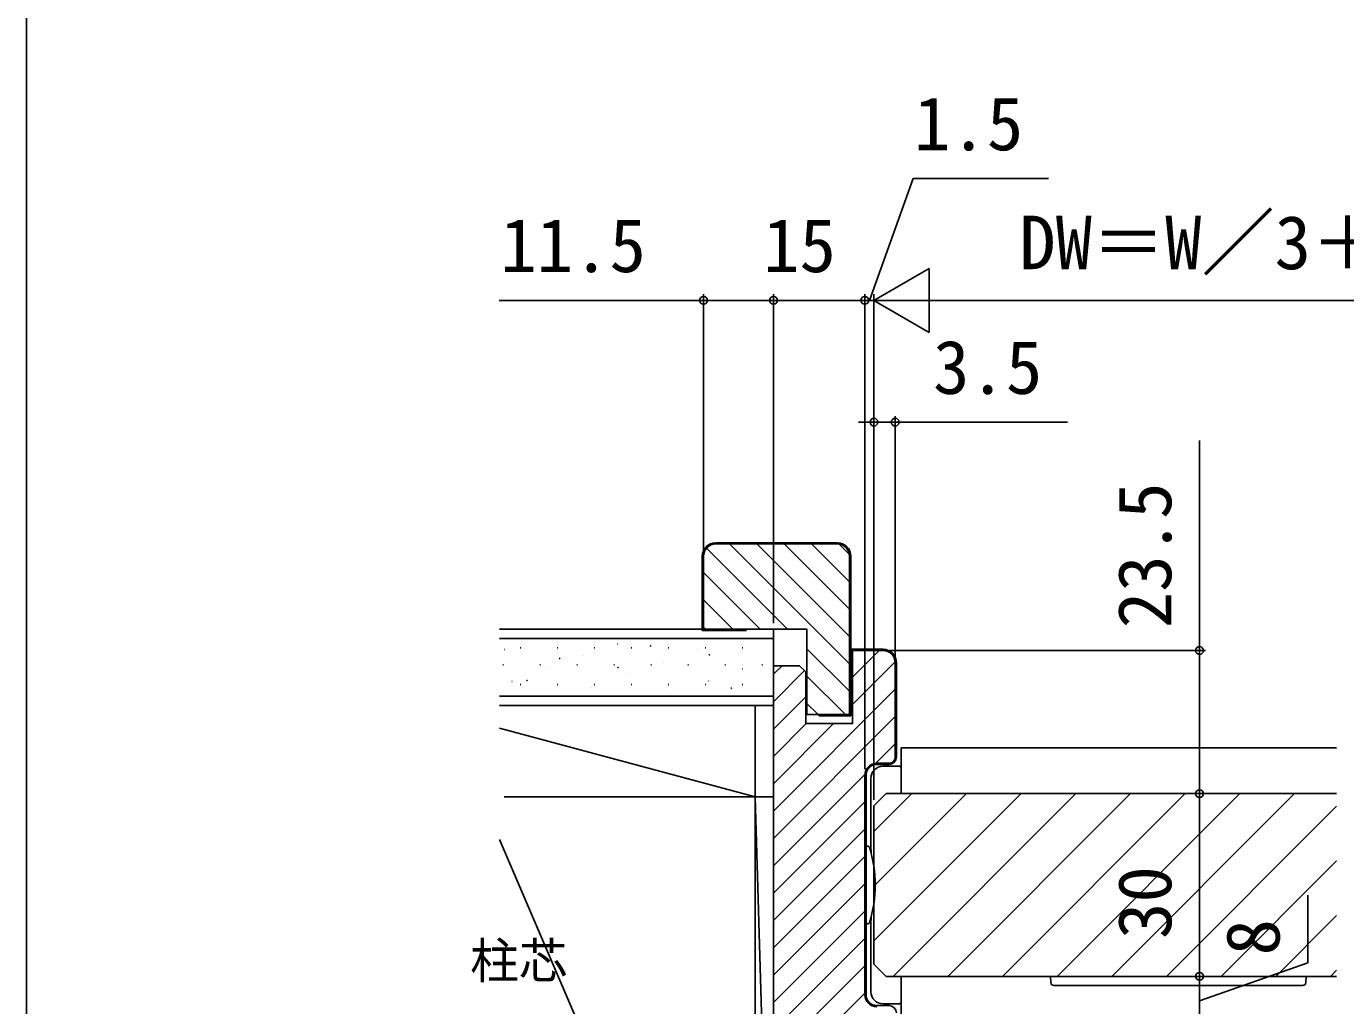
# Model space of a CAD drawing. Units: millimetres, scale not verified. Extents: x -525 to 525, y -783 to 779.
# Drawn here: x -525 to -308.2, y -172.8 to -12 of the extents above; entities that cross this region are included whole.
import ezdxf
from ezdxf.enums import TextEntityAlignment as Align

# ---------------------------------------------------------------- set-up
doc = ezdxf.new("R2010")
doc.units = ezdxf.units.MM
doc.header["$LTSCALE"] = 4
for name, color, linetype in [('0-5_YKK_12', 2, 'Continuous'), ('0-6_YKK_13', 4, 'Continuous'), ('0-8_YKK_D', 6, 'Continuous'), ('0-9_YKK_ZWAK', 7, 'Continuous'), ('0-A_YSS_K', 3, 'Continuous'), ('0-B_YSS_KE', 3, 'Continuous')]:
    doc.layers.add(name, color=color, linetype=linetype)
doc.styles.add('ＭＳ ゴシック', font='')
doc.styles.get('ＭＳ ゴシック').set_extended_font_data('MS Gothic')

msp = doc.modelspace()

# ---------------------------------------------------------------- linework, layer by layer
at = {"layer": '0-5_YKK_12'}
for p, q in [((-381.25, -130.478), (-381.25, -137.978)), ((-309.75, -130.478), (-381.25, -130.478)), ((-385.75, -139.978), (-383.75, -137.978)), ((-385.75, -144.195), (-379.533, -137.978)), ((-385.75, -153.175), (-370.553, -137.978)), ((-385.75, -162.156), (-361.573, -137.978)), ((-309.75, -137.978), (-383.75, -137.978)), ((-382.593, -167.978), (-352.593, -137.978)), ((-373.612, -167.978), (-343.612, -137.978)), ((-364.632, -167.978), (-334.632, -137.978)), ((-355.652, -167.978), (-325.652, -137.978)), ((-346.671, -167.978), (-316.671, -137.978)), ((-385.75, -139.978), (-385.75, -165.978)), ((-337.691, -167.978), (-309.75, -140.037)), ((-328.711, -167.978), (-309.75, -149.017)), ((-319.731, -167.978), (-309.75, -157.998)), ((-383.75, -167.978), (-385.75, -165.978)), ((-309.75, -167.978), (-383.75, -167.978)), ((-381.25, -167.978), (-381.25, -251.478)), ((-310.75, -167.978), (-309.75, -166.978))]:
    msp.add_line(p, q, dxfattribs=at)
at = {"layer": '0-6_YKK_13'}
for p, q in [((-381.25, -133.778), (-381.25, -133.81)), ((-381.25, -133.81), (-381.25, -137.978)), ((-386.77, -146.578), (-387.05, -146.578)), ((-387.05, -159.378), (-387.05, -146.578)), ((-386.25, -147.022), (-386.228, -147.24)), ((-386.228, -147.687), (-386.228, -147.24)), ((-387.05, -159.378), (-386.77, -159.378)), ((-386.228, -158.715), (-386.25, -158.934)), ((-386.228, -158.715), (-386.228, -158.27)), ((-381.25, -167.978), (-381.25, -172.146)), ((-356.75, -167.978), (-356.687, -169.009)), ((-314.813, -169.009), (-314.75, -167.978)), ((-356.188, -169.478), (-315.312, -169.478)), ((-381.25, -172.146), (-381.25, -172.178))]:
    msp.add_line(p, q, dxfattribs=at)
for points in [[(-384.25, -133.478), (-384.25, -133.478), (-381.55, -133.478)], [(-386.25, -147.022), (-386.25, -135.478), (-386.25, -135.478)], [(-386.25, -170.478), (-386.25, -170.478), (-386.25, -158.934)], [(-381.55, -172.478), (-384.25, -172.478), (-384.25, -172.478)]]:
    msp.add_lwpolyline(points, dxfattribs=at)
for centre, radius, start, end in [((-384.25, -135.478), 2, 90.00218, 179.99782), ((-381.55, -133.778), 0.3, 5.11015, 90), ((-386.77, -146.878), 0.3, 17.1558, 90), ((-406.53, -152.978), 20.98, 342.8442, 17.1558), ((-386.77, -159.078), 0.3, 270, 342.8442), ((-356.188, -168.978), 0.5, 183.5, 270), ((-315.312, -168.978), 0.5, 270, 356.5), ((-384.25, -170.478), 2, 180.00218, 269.99782), ((-381.55, -172.178), 0.3, 270, 354.88985)]:
    msp.add_arc(centre, radius, start, end, dxfattribs=at)
for centre, major_axis, start_param, end_param in [((-381.55, -133.775), (-0.212, 0.214), 3.9269908, 4.0161798), ((-381.55, -172.181), (0.212, 0.214), 5.4085981, 5.4977871)]:
    msp.add_ellipse(centre, major_axis=major_axis, ratio=0.991311, start_param=start_param, end_param=end_param, dxfattribs=at)
at = {"layer": '0-8_YKK_D'}
for p, q in [((-385.75, -56.978), (-376.657, -51.728)), ((-376.657, -62.228), (-376.657, -51.728)), ((-413.75, -97.978), (-413.75, -55.978)), ((-402.25, -109.978), (-402.25, -55.978)), ((-402.25, -109.978), (-402.25, -55.978)), ((-387.25, -133.978), (-387.25, -55.978)), ((-387.25, -133.978), (-387.25, -55.978)), ((-385.75, -138.978), (-385.75, -55.978)), ((-385.75, -138.978), (-385.75, -55.978)), ((-402.25, -56.978), (-387.25, -56.978)), ((-387.25, -56.978), (-389.8, -56.978)), ((-387.25, -56.978), (-385.75, -56.978)), ((-387.25, -56.978), (-385.75, -56.978)), ((-385.75, -56.978), (-383.2, -56.978)), ((-385.75, -56.978), (-376.657, -62.228)), ((-385.75, -56.978), (-367.563, -56.978)), ((-375.25, -56.978), (-241.25, -56.978)), ((-385.75, -76.978), (-388.3, -76.978)), ((-385.75, -138.978), (-385.75, -75.978)), ((-385.75, -76.978), (-382.25, -76.978)), ((-382.25, -115.478), (-382.25, -75.978)), ((-382.25, -76.978), (-353.923, -76.978)), ((-383.25, -114.478), (-331.25, -114.478)), ((-382.25, -137.978), (-331.25, -137.978)), ((-332.25, -137.978), (-332.25, -167.978)), ((-332.25, -167.978), (-332.25, -175.978))]:
    msp.add_line(p, q, dxfattribs=at)
for points in [[(-386.5, -56.978), (-379.316, -36.978), (-357.044, -36.978)], [(-402.25, -56.978), (-413.75, -56.978), (-447.3, -56.978)], [(-332.25, -137.978), (-332.25, -114.478), (-332.25, -79.974)], [(-332.25, -171.978), (-314.469, -165.735), (-314.469, -154.644)]]:
    msp.add_lwpolyline(points, dxfattribs=at)
for centre in [(-413.75, -56.978), (-402.25, -56.978), (-402.25, -56.978), (-387.25, -56.978), (-387.25, -56.978), (-385.75, -76.978), (-382.25, -76.978), (-332.25, -114.478), (-332.25, -137.978), (-332.25, -137.978), (-332.25, -167.978), (-332.25, -167.978)]:
    msp.add_circle(centre, 0.637, dxfattribs=at)
at = {"layer": '0-9_YKK_ZWAK'}
msp.add_line((-525, 746.7), (-525, -783.3), dxfattribs=at)
at = {"layer": '0-A_YSS_K'}
for p, q in [((-409.456, -96.978), (-389.75, -116.684)), ((-404.966, -96.978), (-389.75, -112.194)), ((-400.476, -96.978), (-389.75, -107.704)), ((-395.986, -96.978), (-389.75, -103.214)), ((-391.477, -96.997), (-389.769, -98.705)), ((-413.259, -97.666), (-399.946, -110.978)), ((-413.75, -101.665), (-404.436, -110.978)), ((-413.75, -106.155), (-408.926, -110.978)), ((-402.25, -110.978), (-447.25, -110.978)), ((-447.25, -112.478), (-402.25, -112.478)), ((-413.75, -110.645), (-413.416, -110.978)), ((-402.25, -110.978), (-402.25, -270.978)), ((-446.428, -114.287), (-446.409, -114.281)), ((-443.884, -114.058), (-443.784, -114.058)), ((-437.804, -114.058), (-437.704, -114.058)), ((-431.724, -114.058), (-431.624, -114.058)), ((-427.923, -113.416), (-427.904, -113.41)), ((-425.644, -114.058), (-425.544, -114.058)), ((-422.49, -113.784), (-422.324, -113.674)), ((-419.564, -114.058), (-419.464, -114.058)), ((-414.905, -114.488), (-414.886, -114.482)), ((-413.484, -114.058), (-413.384, -114.058)), ((-407.404, -114.058), (-407.304, -114.058)), ((-396.75, -114.174), (-389.75, -121.174)), ((-389.25, -118.853), (-384.875, -114.478)), ((-446.734, -116.808), (-446.634, -116.808)), ((-440.654, -116.808), (-440.554, -116.808)), ((-437.474, -115.866), (-437.307, -115.756)), ((-434.574, -116.808), (-434.474, -116.808)), ((-433.409, -115.359), (-433.391, -115.353)), ((-428.494, -116.808), (-428.394, -116.808)), ((-422.414, -116.808), (-422.314, -116.808)), ((-420.391, -116.431), (-420.372, -116.424)), ((-416.334, -116.808), (-416.234, -116.808)), ((-412.885, -115.262), (-412.718, -115.152)), ((-410.254, -116.808), (-410.154, -116.808)), ((-404.174, -116.808), (-404.074, -116.808)), ((-402.25, -118.383), (-400.845, -116.978)), ((-389.25, -123.343), (-382.254, -116.348)), ((-438.99, -117.335), (-438.971, -117.329)), ((-427.869, -117.344), (-427.702, -117.234)), ((-425.971, -118.407), (-425.953, -118.4)), ((-407.372, -117.503), (-407.354, -117.496)), ((-402.25, -122.873), (-397.153, -117.776)), ((-396.75, -118.665), (-390.436, -124.978)), ((-445.23, -119.545), (-445.211, -119.538)), ((-443.884, -120.038), (-443.784, -120.038)), ((-442.853, -119.426), (-442.686, -119.316)), ((-437.804, -120.038), (-437.704, -120.038)), ((-432.212, -120.617), (-432.193, -120.61)), ((-431.724, -120.038), (-431.624, -120.038)), ((-425.644, -120.038), (-425.544, -120.038)), ((-419.564, -120.038), (-419.464, -120.038)), ((-413.484, -120.038), (-413.384, -120.038)), ((-412.953, -119.479), (-412.934, -119.472)), ((-409.275, -120.709), (-409.108, -120.598)), ((-407.404, -120.038), (-407.304, -120.038)), ((-402.25, -140.834), (-382.25, -120.834)), ((-402.25, -121.978), (-447.25, -121.978)), ((-447.25, -123.478), (-402.25, -123.478)), ((-419.193, -121.689), (-419.174, -121.682)), ((-405.25, -138.478), (-405.25, -123.478)), ((-402.25, -127.363), (-396.95, -122.063)), ((-396.75, -123.155), (-394.926, -124.978)), ((-402.25, -145.324), (-382.25, -125.324)), ((-405.25, -138.478), (-447.25, -127.225)), ((-402.25, -131.853), (-396.875, -126.478)), ((-402.25, -136.343), (-392.385, -126.478)), ((-385.422, -132.986), (-382.25, -129.814)), ((-402.25, -149.814), (-387.243, -134.806)), ((-446.497, -138.478), (-402.25, -138.478)), ((-405.25, -243.478), (-405.25, -138.478)), ((-402.25, -243.478), (-405.25, -138.478)), ((-402.25, -154.304), (-387.25, -139.304)), ((-402.25, -158.794), (-387.25, -143.794)), ((-405.25, -243.478), (-447.25, -145.478)), ((-402.25, -163.284), (-387.25, -148.284)), ((-402.25, -167.774), (-387.25, -152.774)), ((-402.25, -172.264), (-387.25, -157.264)), ((-402.25, -176.755), (-387.25, -161.755)), ((-402.25, -181.245), (-387.25, -166.245)), ((-402.25, -185.735), (-387.25, -170.735))]:
    msp.add_line(p, q, dxfattribs=at)
at = {"layer": '0-B_YSS_KE'}
for p, q in [((-411.75, -96.778), (-391.75, -96.778)), ((-391.75, -96.978), (-411.75, -96.978)), ((-382.25, -131.978), (-382.25, -116.478)), ((-382.05, -116.478), (-382.05, -131.978)), ((-385.25, -132.978), (-383.25, -132.978)), ((-383.25, -133.178), (-385.25, -133.178)), ((-387.25, -170.978), (-387.25, -134.978)), ((-387.05, -134.978), (-387.05, -170.978)), ((-385.25, -172.778), (-383.25, -172.778))]:
    msp.add_line(p, q, dxfattribs=at)
for points in [[(-406.75, -110.978), (-406.75, -111.178), (-413.95, -111.178), (-413.95, -98.978)], [(-413.75, -98.978), (-413.75, -110.978), (-396.75, -110.978), (-396.75, -124.978)], [(-396.75, -124.978), (-389.75, -124.978), (-389.75, -98.978)], [(-389.55, -98.978), (-389.55, -125.178), (-394.75, -125.178), (-394.75, -124.978)], [(-384.25, -114.478), (-389.25, -114.478), (-389.25, -121.478), (-389.25, -126.478), (-396.95, -126.478), (-396.95, -117.978), (-397.95, -116.978), (-402.25, -116.978)], [(-389.25, -121.278), (-389.45, -121.278), (-389.45, -114.278), (-384.25, -114.278)], [(-402.25, -116.978), (-402.25, -264.978), (-397.95, -264.978), (-396.95, -263.978), (-396.95, -255.478), (-389.25, -255.478), (-389.25, -260.478), (-389.25, -267.478), (-384.25, -267.478)]]:
    msp.add_lwpolyline(points, dxfattribs=at)
for centre, radius, start, end in [((-411.75, -98.978), 2.2, 90, 180), ((-411.75, -98.978), 2, 90, 180), ((-391.75, -98.978), 2.2, 0, 90), ((-391.75, -98.978), 2, 0, 90), ((-384.25, -116.478), 2.2, 0.00001, 89.99999), ((-384.25, -116.478), 2, 0.00001, 89.99999), ((-383.25, -131.978), 1, 270.00001, 359.99999), ((-383.25, -131.978), 1.2, 270.00001, 359.99999), ((-385.25, -134.978), 2, 90.00001, 179.99999), ((-385.25, -134.978), 1.8, 90.00001, 179.99999), ((-385.25, -170.978), 2, 180.00001, 269.99999), ((-385.25, -170.978), 1.8, 180.00001, 269.99999), ((-383.25, -173.978), 1.2, 0.00001, 89.99999)]:
    msp.add_arc(centre, radius, start, end, dxfattribs=at)

# ---------------------------------------------------------------- texts
at = {"layer": '0-8_YKK_D', "style": 'ＭＳ ゴシック'}
for s, height, p in [('1.5', 8.798, (-379.157, -34.978)), ('DW＝W／3＋9', 8.798, (-361.875, -54.501)), ('11.5', 8.798, (-447.141, -54.978)), ('15', 8.798, (-403.955, -54.978)), ('3.5', 8.798, (-376.036, -74.978)), ('柱芯', 5.865, (-452.099, -170.091))]:
    msp.add_text(s, height=height, dxfattribs=at).set_placement(p, align=Align.BOTTOM_LEFT)
for s, p in [('23.5', (-334.25, -110.815)), ('30', (-334.25, -161.842)), ('8', (-316.469, -164.553))]:
    msp.add_text(s, height=8.798, rotation=90, dxfattribs=at).set_placement(p, align=Align.BOTTOM_LEFT)

doc.saveas('drawing.dxf')
